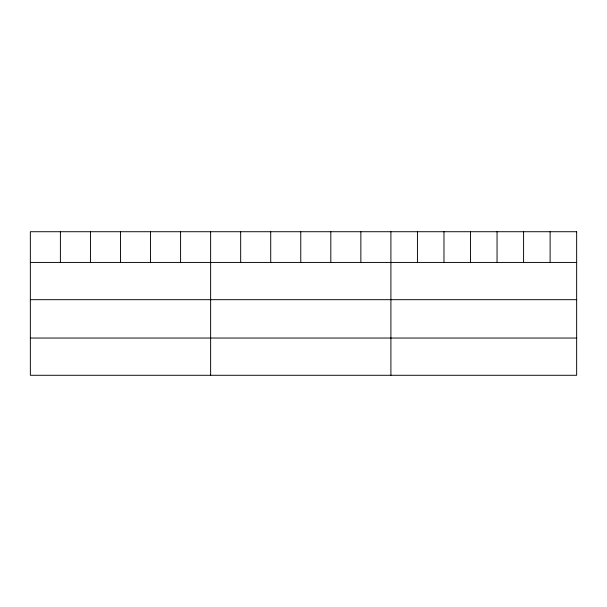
<?xml version="1.0" encoding="UTF-8"?>
<svg xmlns="http://www.w3.org/2000/svg" width="607" height="607" viewBox="0 0 607 607"><rect width="100%" height="100%" fill="white"/><g stroke="black" fill="none" stroke-linecap="round" stroke-linejoin="round"><path stroke-width="0.91" d="M30.35 262.436L576.65 262.436M30.35 299.676L576.65 299.676M30.35 338.038L576.65 338.038M550.117 231.722L550.117 262.436M523.583 231.722L523.583 262.436M497.05 231.722L497.05 262.436M470.508 231.722L470.508 262.436M443.975 231.722L443.975 262.436M417.441 231.722L417.441 262.436M390.908 231.722L390.908 375.278M360.862 231.722L360.862 262.436M330.815 231.722L330.815 262.436M300.769 231.722L300.769 262.436M270.722 231.722L270.722 262.436M240.675 231.722L240.675 262.436M210.629 231.722L210.629 375.278M180.583 231.722L180.583 262.436M150.536 231.722L150.536 262.436M120.49 231.722L120.49 262.436M90.443 231.722L90.443 262.436M60.396 231.722L60.396 262.436M576.65 231.722L30.35 231.722L30.35 375.278L576.65 375.278L576.65 231.722"/></g></svg>
